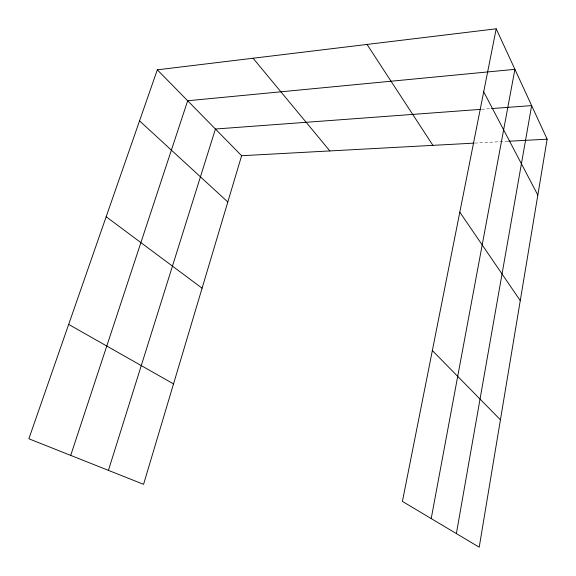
<?xml version="1.0" encoding="UTF-8"?>
<svg xmlns="http://www.w3.org/2000/svg" width="576" height="576" viewBox="0 0 576 576"><rect width="100%" height="100%" fill="white"/><g stroke="black" fill="none" stroke-linecap="round" stroke-linejoin="round"><path stroke-width="0.43" stroke-dasharray="2.88 2.16" d="M481.658 109.296L491.479 108.569M474.732 143.086L508.666 141.25"/><path stroke-width="0.86" d="M496.202 28.8L547.142 139.162L479.218 547.2L402.415 501.408L496.202 28.8L157.313 69.826L28.858 438.775L143.561 484.322L241.618 155.714L157.313 69.826M456.379 533.585L531.648 105.595L491.479 108.569M431.208 518.573L514.908 69.329L187.675 100.757L70.711 455.393M108.425 470.369L215.424 129.024L480.766 109.361M241.618 155.714L473.846 143.136M508.666 141.25L547.142 139.162M68.674 324.418L173.527 383.911M106.164 216.742L202.09 288.194M139.543 120.866L227.815 201.989M432.353 350.561L500.422 419.825M253.073 58.234L329.868 150.934M459.814 212.17L520.265 300.636M367.027 44.438L432.9 145.354M483.696 91.807L537.833 195.113"/></g></svg>
